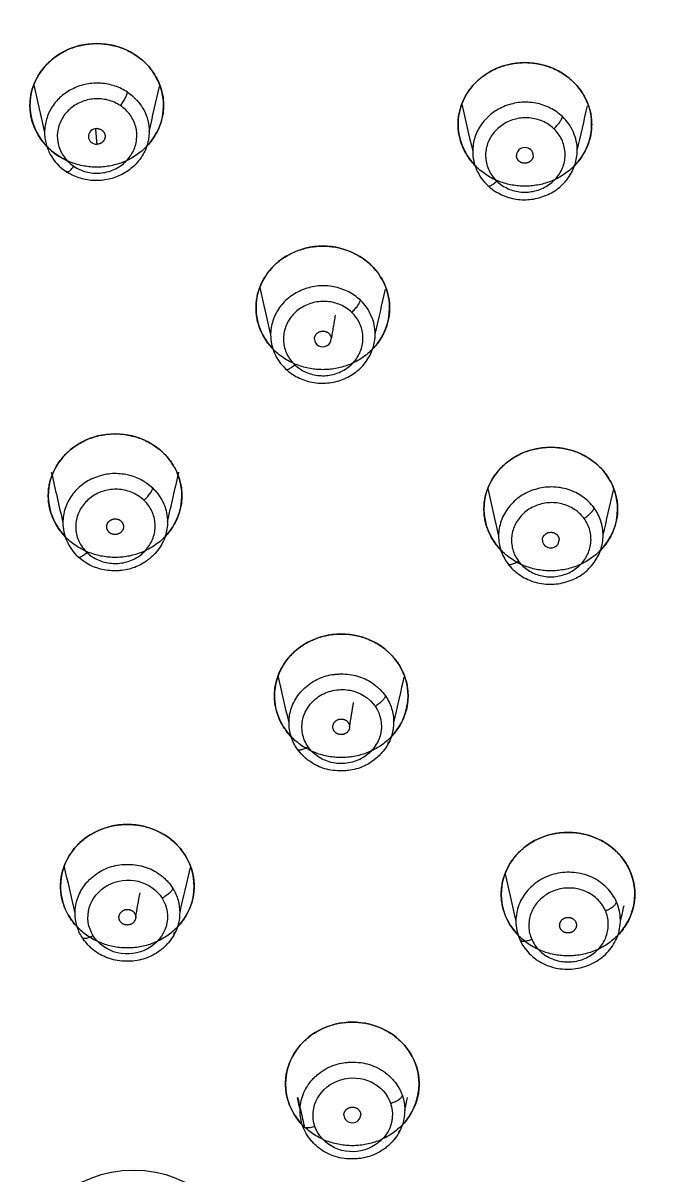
# Model space of a CAD drawing. Header units: millimetres. Extents: x 8883 to 11259, y -10160 to -6800.
# Drawn here: x 9758.93 to 9774.48, y -8367.39 to -8339.94 of the extents above; entities that cross this region are included whole.
import ezdxf

# ---------------------------------------------------------------- set-up
doc = ezdxf.new("R2010")
doc.units = ezdxf.units.MM
doc.layers.add('DIM', color=5, linetype='Continuous', lineweight=13)
doc.styles.add('ARIAL', font='arial.ttf')
doc.dimstyles.get("Standard").update_dxf_attribs({"dimtxt": 15, "dimasz": 15, "dimexe": 0.18, "dimexo": 0.0625, "dimgap": 4, "dimtad": 0, "dimdec": 1, "dimdsep": 46, "dimtxsty": 'ARIAL', "dimcen": 0, "dimclrd": 5, "dimclre": 5, "dimclrt": 5, "dimadec": 0, "dimazin": 0, "dimtfac": 1, "dimtdec": 1, "dimtofl": 0, "dimtmove": 0, "dimatfit": 3, "dimfxl": 1, "dimtolj": 1, "dimtzin": 0, "dimarcsym": 0})

# ---------------------------------------------------------------- blocks, each defined once
blk = doc.blocks.new('*D181')
at = {"layer": 'Defpoints', "color": 0, "transparency": 16777216}
for p in [(9790.112, -8262.466), (9790.112, -8375.129), (9680.114, -8375.98)]:
    blk.add_point(p, dxfattribs=at)
at = {"layer": 'DIM', "color": 5, "lineweight": -2, "transparency": 16777216}
for p, q in [((9680.114, -8375.917), (9680.114, -8262.286)), ((9698.114, -8262.466), (9711.106, -8262.466)), ((9772.112, -8262.466), (9759.12, -8262.466)), ((9790.112, -8375.067), (9790.112, -8262.286))]:
    blk.add_line(p, q, dxfattribs=at)
at = {"layer": 'DIM', "color": 5, "transparency": 16777216}
for points in [[(9698.114, -8259.466), (9698.114, -8265.466), (9680.114, -8262.466)], [(9772.112, -8259.466), (9772.112, -8265.466), (9790.112, -8262.466)]]:
    blk.add_solid(points, dxfattribs=at)
at = {"layer": 'DIM', "color": 5, "transparency": 16777216, "insert": (9735.113, -8262.466), "char_height": 18, "attachment_point": 5, "style": 'ARIAL'}
blk.add_mtext('\\A1;110', dxfattribs=at)
blk = doc.blocks.new('*D185')
at = {"layer": 'Defpoints', "color": 0, "transparency": 16777216}
for p in [(9678.596, -7626.145), (9989.37, -9683.127), (10114.894, -9683.127)]:
    blk.add_point(p, dxfattribs=at)
at = {"layer": 'DIM', "color": 5, "lineweight": -2, "transparency": 16777216}
for p, q in [((9678.658, -7626.145), (10115.074, -7626.145)), ((10114.894, -7644.145), (10114.894, -8614.508)), ((10114.894, -9665.127), (10114.894, -8694.764)), ((9989.433, -9683.127), (10115.074, -9683.127))]:
    blk.add_line(p, q, dxfattribs=at)
at = {"layer": 'DIM', "color": 5, "transparency": 16777216}
for points in [[(10111.894, -7644.145), (10117.894, -7644.145), (10114.894, -7626.145)], [(10111.894, -9665.127), (10117.894, -9665.127), (10114.894, -9683.127)]]:
    blk.add_solid(points, dxfattribs=at)
at = {"layer": 'DIM', "color": 5, "transparency": 16777216, "insert": (10114.894, -8654.636), "char_height": 18, "attachment_point": 5, "rotation": 90, "style": 'ARIAL'}
blk.add_mtext('\\A1;(2280)', dxfattribs=at)

msp = doc.modelspace()

# ---------------------------------------------------------------- linework, layer by layer
at = {"linetype": 'Continuous', "lineweight": 18}
for centre, major_axis, ratio, start_param, end_param in [((9760.693, -8341.907), (1.595, 0), 0.924527, 0, 3.141593), ((9770.914, -8342.361), (1.595, 0), 0.924527, 0, 3.141593), ((9760.693, -8341.907), (1.595, 0), 0.924527, 3.141593, 4.343645), ((9760.693, -8341.907), (1.595, 0), 0.924527, 5.545451, 6.283185), ((9770.914, -8342.361), (1.595, 0), 0.924527, 3.141593, 3.843297), ((9770.914, -8342.361), (1.595, 0), 0.924527, 5.545598, 6.283185), ((9760.693, -8342.648), (-0.2, -0.012), 0.935207, 4.655593, 7.797184), ((9770.914, -8343.102), (-0.199, -0.017), 0.934854, 3.06318, 6.204767), ((9766.09, -8346.742), (1.595, 0), 0.924527, 0, 3.141593), ((9766.09, -8346.742), (1.595, 0), 0.924527, 3.141593, 3.843591), ((9766.09, -8346.742), (1.595, 0), 0.924527, 5.551587, 6.283185), ((9766.09, -8347.483), (-0.199, -0.015), 0.933545, 6.215996, 9.357591), ((9761.131, -8351.225), (1.595, 0), 0.924527, 0, 3.141593), ((9771.533, -8351.544), (1.595, 0), 0.924527, 0, 3.141593), ((9761.131, -8351.225), (1.595, 0), 0.924527, 3.141593, 3.843886), ((9761.131, -8351.225), (1.595, 0), 0.924527, 5.5643, 6.283185), ((9771.533, -8351.544), (1.595, 0), 0.924527, 3.141593, 3.846291), ((9771.533, -8351.544), (1.595, 0), 0.924527, 5.545598, 6.283185), ((9771.533, -8352.285), (-0.199, -0.017), 0.931855, 6.205134, 9.346724), ((9766.53, -8356.002), (1.595, 0), 0.924527, 0, 3.141593), ((9766.53, -8356.002), (1.595, 0), 0.924527, 3.141593, 3.899502), ((9766.53, -8356.002), (1.595, 0), 0.924527, 5.56111, 6.283185), ((9761.423, -8360.548), (1.595, 0), 0.924527, 0, 3.141593), ((9771.945, -8360.737), (1.595, 0), 0.924527, 0, 3.141593), ((9761.423, -8360.548), (1.595, 0), 0.924527, 3.141593, 3.899502), ((9761.423, -8360.548), (1.595, 0), 0.924527, 5.559195, 6.283185), ((9771.945, -8360.737), (1.595, 0), 0.924527, 3.141593, 3.842511), ((9771.945, -8360.737), (1.595, 0), 0.924527, 5.547709, 6.283185), ((9766.795, -8365.268), (1.595, 0), 0.924527, 0, 3.141593), ((9766.795, -8365.268), (1.595, 0), 0.924527, 3.141593, 3.84369), ((9766.795, -8365.268), (1.595, 0), 0.924527, 5.545598, 6.283185), ((9766.795, -8366.009), (-0.199, -0.014), 0.927378, 6.21735, 9.358937)]:
    msp.add_ellipse(centre, major_axis=major_axis, ratio=ratio, start_param=start_param, end_param=end_param, dxfattribs=at)
for points, weights, knots in [([(9759.098, -8341.907), (9759.098, -8340.432), (9760.693, -8340.432), (9762.288, -8340.432), (9762.288, -8341.907)], [1, 0.707107304957, 1, 0.707107304957, 1], [0, 0, 0, 0.5, 0.5, 1, 1, 1]), ([(9769.319, -8342.361), (9769.319, -8340.887), (9770.914, -8340.887), (9772.51, -8340.887), (9772.51, -8342.361)], [1, 0.707106955821, 1, 0.707106781187, 1], [0, 0, 0, 0.5, 0.5, 1, 1, 1]), ([(9762.288, -8341.907), (9762.288, -8343.382), (9760.693, -8343.382), (9759.098, -8343.382), (9759.098, -8341.907)], [1, 0.707106955777, 1, 0.707106781187, 1], [0, 0, 0, 0.5, 0.5, 1, 1, 1]), ([(9772.51, -8342.361), (9772.51, -8343.836), (9770.914, -8343.836), (9769.319, -8343.836), (9769.319, -8342.361)], [1, 0.70710730509, 1, 0.70710730509, 1], [0, 0, 0, 0.5, 0.5, 1, 1, 1]), ([(9760.693, -8342.461), (9760.776, -8342.46), (9760.893, -8342.569), (9760.893, -8342.724), (9760.776, -8342.834), (9760.693, -8342.835)], [1, 0.923879248471, 0.923879248471, 0.923879248471, 0.923880005911, 1], [0, 0, 0, 0.25, 0.500001, 0.750001, 1, 1, 1]), ([(9764.495, -8346.742), (9764.495, -8345.267), (9766.09, -8345.267), (9767.685, -8345.267), (9767.685, -8346.742)], [1, 0.707106781187, 1, 0.707106781187, 1], [0, 0, 0, 0.5, 0.5, 1, 1, 1]), ([(9767.685, -8346.742), (9767.685, -8348.217), (9766.09, -8348.217), (9764.495, -8348.217), (9764.495, -8346.742)], [1, 0.707106781187, 1, 0.707106781187, 1], [0, 0, 0, 0.5, 0.5, 1, 1, 1]), ([(9765.89, -8347.485), (9765.89, -8347.407), (9766.01, -8347.296), (9766.177, -8347.297), (9766.29, -8347.406), (9766.29, -8347.481)], [1, 0.922369618367, 0.922369618367, 0.922369618367, 0.922369618367, 0.993816222937], [0, 0, 0, 0.252567, 0.505134, 0.757701, 1, 1, 1]), ([(9759.535, -8351.225), (9759.535, -8349.75), (9761.131, -8349.75), (9762.726, -8349.75), (9762.726, -8351.225)], [1, 0.707106955733, 1, 0.707106781187, 1], [0, 0, 0, 0.5, 0.5, 1, 1, 1]), ([(9769.937, -8351.544), (9769.937, -8350.069), (9771.533, -8350.069), (9773.128, -8350.069), (9773.128, -8351.544)], [1, 0.707107304825, 1, 0.707107304825, 1], [0, 0, 0, 0.5, 0.5, 1, 1, 1]), ([(9762.726, -8351.225), (9762.726, -8352.699), (9761.131, -8352.699), (9759.535, -8352.699), (9759.535, -8351.225)], [1, 0.707107304825, 1, 0.707107304825, 1], [0, 0, 0, 0.5, 0.5, 1, 1, 1]), ([(9773.128, -8351.544), (9773.128, -8353.019), (9771.533, -8353.019), (9769.937, -8353.019), (9769.937, -8351.544)], [1, 0.707106955733, 1, 0.707106781187, 1], [0, 0, 0, 0.5, 0.5, 1, 1, 1]), ([(9760.931, -8351.967), (9760.931, -8351.781), (9761.131, -8351.779), (9761.33, -8351.777), (9761.331, -8351.964)], [1, 0.707107193676, 1, 0.707106781187, 1], [0, 0, 0, 0.5, 0.5, 1, 1, 1]), ([(9761.331, -8351.964), (9761.331, -8352.042), (9761.211, -8352.153), (9761.044, -8352.151), (9760.931, -8352.042), (9760.931, -8351.967)], [1, 0.922369618367, 0.922369618367, 0.922369618367, 0.922369618367, 0.993816241514], [0, 0, 0, 0.252567, 0.505134, 0.757701, 1, 1, 1]), ([(9764.935, -8356.002), (9764.935, -8354.527), (9766.53, -8354.527), (9768.125, -8354.527), (9768.125, -8356.002)], [1, 0.707107304957, 1, 0.707107304957, 1], [0, 0, 0, 0.5, 0.5, 1, 1, 1]), ([(9768.125, -8356.002), (9768.125, -8357.477), (9766.53, -8357.477), (9764.935, -8357.477), (9764.935, -8356.002)], [1, 0.707106955777, 1, 0.707106781187, 1], [0, 0, 0, 0.5, 0.5, 1, 1, 1]), ([(9766.33, -8356.745), (9766.33, -8356.667), (9766.45, -8356.556), (9766.617, -8356.557), (9766.73, -8356.667), (9766.73, -8356.741)], [1, 0.922369618366, 0.922369618366, 0.922369618366, 0.922369618366, 0.993816062028], [0, 0, 0, 0.252567, 0.505134, 0.757701, 1, 1, 1]), ([(9766.73, -8356.741), (9766.73, -8356.927), (9766.53, -8356.929), (9766.33, -8356.931), (9766.33, -8356.745)], [1, 0.707107358337, 1, 0.707106781187, 1], [0, 0, 0, 0.5, 0.5, 1, 1, 1]), ([(9759.828, -8360.548), (9759.828, -8359.073), (9761.423, -8359.073), (9763.018, -8359.073), (9763.018, -8360.548)], [1, 0.707107304957, 1, 0.707107304957, 1], [0, 0, 0, 0.5, 0.5, 1, 1, 1]), ([(9770.35, -8360.737), (9770.35, -8359.262), (9771.945, -8359.262), (9773.541, -8359.262), (9773.541, -8360.737)], [1, 0.707106781187, 1, 0.707106781187, 1], [0, 0, 0, 0.5, 0.5, 1, 1, 1]), ([(9763.018, -8360.548), (9763.018, -8362.022), (9761.423, -8362.022), (9759.828, -8362.022), (9759.828, -8360.548)], [1, 0.707106955777, 1, 0.707106781187, 1], [0, 0, 0, 0.5, 0.5, 1, 1, 1]), ([(9773.541, -8360.737), (9773.541, -8362.212), (9771.945, -8362.212), (9770.35, -8362.212), (9770.35, -8360.737)], [1, 0.707106781187, 1, 0.707106781187, 1], [0, 0, 0, 0.5, 0.5, 1, 1, 1]), ([(9761.223, -8361.29), (9761.223, -8361.212), (9761.342, -8361.102), (9761.51, -8361.103), (9761.623, -8361.213), (9761.623, -8361.287)], [1, 0.922369618366, 0.922369618366, 0.922369618366, 0.922369618366, 0.99381618374], [0, 0, 0, 0.252567, 0.505134, 0.757701, 1, 1, 1]), ([(9761.623, -8361.287), (9761.623, -8361.473), (9761.423, -8361.474), (9761.223, -8361.476), (9761.223, -8361.29)], [1, 0.707107246676, 1, 0.707106781187, 1], [0, 0, 0, 0.5, 0.5, 1, 1, 1]), ([(9771.745, -8361.48), (9771.745, -8361.294), (9771.945, -8361.292), (9772.145, -8361.29), (9772.145, -8361.476)], [1, 0.707107160473, 1, 0.707106781187, 1], [0, 0, 0, 0.5, 0.5, 1, 1, 1]), ([(9772.145, -8361.476), (9772.145, -8361.553), (9772.026, -8361.664), (9771.859, -8361.664), (9771.745, -8361.555), (9771.745, -8361.48)], [1, 0.922369618366, 0.922369618366, 0.922369618366, 0.922369618366, 0.993816277699], [0, 0, 0, 0.252567, 0.505134, 0.757701, 1, 1, 1]), ([(9765.2, -8365.268), (9765.2, -8363.793), (9766.795, -8363.793), (9768.39, -8363.793), (9768.39, -8365.268)], [1, 0.707107304957, 1, 0.707107304957, 1], [0, 0, 0, 0.5, 0.5, 1, 1, 1]), ([(9768.39, -8365.268), (9768.39, -8366.743), (9766.795, -8366.743), (9765.2, -8366.743), (9765.2, -8365.268)], [1, 0.707106955777, 1, 0.707106781187, 1], [0, 0, 0, 0.5, 0.5, 1, 1, 1]), ([(9766.595, -8366.011), (9766.595, -8365.934), (9766.712, -8365.824), (9766.878, -8365.822), (9766.995, -8365.93), (9766.995, -8366.007)], [1, 0.923879114914, 0.923879114914, 0.923879114914, 0.923880228504, 1], [0, 0, 0, 0.25, 0.500001, 0.750001, 1, 1, 1])]:
    msp.add_rational_spline(points, weights, degree=2, knots=knots, dxfattribs=at)
for points, degree in [([(9759.187, -8341.421), (9759.273, -8341.798), (9759.36, -8342.175), (9759.446, -8342.551)], 3), ([(9761.943, -8342.536), (9762.025, -8342.177), (9762.107, -8341.819), (9762.19, -8341.46)], 3), ([(9761.258, -8341.913), (9761.164, -8341.851), (9760.967, -8341.763), (9760.63, -8341.734), (9760.31, -8341.811), (9760.03, -8341.989), (9759.831, -8342.244), (9759.738, -8342.547), (9759.759, -8342.858), (9759.898, -8343.151), (9760.051, -8343.297), (9760.144, -8343.361)], 3), ([(9760.144, -8343.361), (9760.238, -8343.423), (9760.434, -8343.511), (9760.772, -8343.541), (9761.092, -8343.463), (9761.372, -8343.286), (9761.57, -8343.03), (9761.664, -8342.727), (9761.643, -8342.416), (9761.504, -8342.123), (9761.351, -8341.977), (9761.258, -8341.913)], 3), ([(9771.607, -8342.465), (9771.525, -8342.389), (9771.348, -8342.271), (9771.021, -8342.189), (9770.693, -8342.215), (9770.384, -8342.346), (9770.143, -8342.567), (9769.995, -8342.852), (9769.959, -8343.161), (9770.041, -8343.473), (9770.165, -8343.641), (9770.245, -8343.719)], 3), ([(9770.245, -8343.719), (9770.327, -8343.794), (9770.503, -8343.912), (9770.83, -8343.995), (9771.159, -8343.968), (9771.467, -8343.837), (9771.709, -8343.616), (9771.857, -8343.332), (9771.893, -8343.022), (9771.81, -8342.71), (9771.687, -8342.542), (9771.607, -8342.465)], 3), ([(9766.782, -8346.849), (9766.7, -8346.774), (9766.523, -8346.655), (9766.196, -8346.572), (9765.868, -8346.598), (9765.559, -8346.728), (9765.317, -8346.948), (9765.17, -8347.232), (9765.133, -8347.541), (9765.215, -8347.852), (9765.339, -8348.021), (9765.419, -8348.098)], 3), ([(9765.419, -8348.098), (9765.5, -8348.174), (9765.677, -8348.292), (9766.004, -8348.375), (9766.332, -8348.35), (9766.641, -8348.22), (9766.883, -8347.999), (9767.031, -8347.715), (9767.067, -8347.406), (9766.985, -8347.095), (9766.861, -8346.927), (9766.782, -8346.849)], 3), ([(9766.387, -8346.917), (9766.29, -8347.481)], 1), ([(9761.821, -8351.336), (9761.739, -8351.26), (9761.563, -8351.142), (9761.236, -8351.058), (9760.907, -8351.083), (9760.599, -8351.212), (9760.357, -8351.431), (9760.209, -8351.715), (9760.172, -8352.023), (9760.254, -8352.334), (9760.377, -8352.502), (9760.457, -8352.58)], 3), ([(9760.457, -8352.58), (9760.539, -8352.656), (9760.715, -8352.774), (9761.042, -8352.858), (9761.371, -8352.833), (9761.679, -8352.704), (9761.921, -8352.484), (9762.069, -8352.201), (9762.106, -8351.893), (9762.024, -8351.582), (9761.901, -8351.414), (9761.821, -8351.336)], 3), ([(9772.328, -8351.769), (9772.262, -8351.682), (9772.11, -8351.537), (9771.803, -8351.404), (9771.476, -8351.377), (9771.148, -8351.457), (9770.87, -8351.636), (9770.673, -8351.893), (9770.581, -8352.192), (9770.605, -8352.511), (9770.696, -8352.697), (9770.76, -8352.786)], 3), ([(9770.76, -8352.786), (9770.826, -8352.873), (9770.979, -8353.018), (9771.285, -8353.151), (9771.613, -8353.177), (9771.94, -8353.098), (9772.218, -8352.919), (9772.415, -8352.662), (9772.508, -8352.363), (9772.484, -8352.043), (9772.393, -8351.858), (9772.328, -8351.769)], 3), ([(9765.284, -8356.648), (9765.197, -8356.271), (9765.111, -8355.894), (9765.024, -8355.517)], 3), ([(9768.027, -8355.556), (9767.956, -8355.866), (9767.874, -8356.224), (9767.781, -8356.629)], 3), ([(9766.73, -8356.741), (9766.746, -8356.645), (9766.778, -8356.453), (9766.81, -8356.261), (9766.826, -8356.165)], 3), ([(9767.639, -8357.184), (9767.658, -8357.102)], 1), ([(9762.92, -8360.101), (9762.838, -8360.459), (9762.756, -8360.818), (9762.673, -8361.176)], 3), ([(9770.44, -8360.256), (9770.527, -8360.632), (9770.613, -8361.008), (9770.7, -8361.385)], 3), ([(9761.623, -8361.287), (9761.64, -8361.19), (9761.674, -8360.996), (9761.709, -8360.802), (9761.726, -8360.705)], 3), ([(9772.837, -8361.132), (9772.793, -8361.033), (9772.677, -8360.862), (9772.409, -8360.672), (9772.095, -8360.581), (9771.758, -8360.594), (9771.447, -8360.714), (9771.196, -8360.926), (9771.038, -8361.2), (9770.989, -8361.517), (9771.035, -8361.715), (9771.077, -8361.815)], 3), ([(9762.255, -8360.837), (9762.378, -8361.036), (9762.447, -8361.53), (9761.956, -8362.127), (9761.158, -8362.23), (9760.732, -8361.929), (9760.608, -8361.731)], 3), ([(9773.275, -8361.018), (9773.249, -8361.133), (9773.223, -8361.248), (9773.196, -8361.362)], 3), ([(9771.077, -8361.815), (9771.122, -8361.914), (9771.237, -8362.085), (9771.506, -8362.275), (9771.819, -8362.366), (9772.156, -8362.352), (9772.468, -8362.233), (9772.719, -8362.021), (9772.877, -8361.747), (9772.926, -8361.43), (9772.88, -8361.231), (9772.837, -8361.132)], 3), ([(9770.701, -8361.385), (9770.701, -8361.533), (9770.731, -8361.681), (9770.791, -8361.818)], 3), ([(9762.533, -8361.727), (9762.551, -8361.648)], 1), ([(9770.815, -8361.827), (9770.836, -8361.919)], 1), ([(9765.474, -8365.589), (9765.499, -8365.697), (9765.524, -8365.806), (9765.549, -8365.914)], 3), ([(9765.492, -8365.596), (9765.647, -8366.279)], 1), ([(9768.045, -8365.895), (9768.069, -8365.794), (9768.092, -8365.692), (9768.115, -8365.591)], 3), ([(9767.71, -8365.731), (9767.785, -8365.949), (9767.739, -8366.446), (9767.123, -8366.933), (9766.32, -8366.877), (9765.975, -8366.499), (9765.9, -8366.281)], 3), ([(9767.904, -8366.448), (9767.922, -8366.37)], 1)]:
    msp.add_open_spline(points, degree=degree, dxfattribs=at)
at = {"linetype": 'Continuous', "lineweight": 13}
for points, knots in [([(9761.427, -8341.593), (9761.335, -8341.531), (9761.233, -8341.482), (9761.018, -8341.41), (9760.905, -8341.388), (9760.677, -8341.372), (9760.562, -8341.379), (9760.338, -8341.422), (9760.229, -8341.459), (9760.025, -8341.558), (9759.93, -8341.62), (9759.804, -8341.729), (9759.765, -8341.768), (9759.692, -8341.851), (9759.659, -8341.895), (9759.57, -8342.032), (9759.524, -8342.131), (9759.463, -8342.337), (9759.447, -8342.444), (9759.447, -8342.551)], [0, 0, 0, 0, 0.125, 0.125, 0.25, 0.25, 0.375, 0.375, 0.5, 0.5, 0.625, 0.625, 0.6875, 0.6875, 0.75, 0.75, 0.875, 0.875, 1, 1, 1, 1]), ([(9761.428, -8341.592), (9761.467, -8341.619), (9761.515, -8341.657), (9761.561, -8341.698), (9761.579, -8341.715), (9761.588, -8341.723), (9761.615, -8341.749), (9761.632, -8341.767), (9761.715, -8341.858), (9761.77, -8341.936), (9761.858, -8342.099), (9761.891, -8342.184), (9761.933, -8342.358), (9761.943, -8342.447), (9761.943, -8342.536)], [0, 0, 0, 0, 0.125, 0.15625, 0.15625, 0.1875, 0.1875, 0.25, 0.25, 0.5, 0.5, 0.75, 0.75, 1, 1, 1, 1]), ([(9771.812, -8342.176), (9771.726, -8342.094), (9771.627, -8342.025), (9771.41, -8341.916), (9771.293, -8341.877), (9771.112, -8341.842), (9771.051, -8341.835), (9770.928, -8341.829), (9770.867, -8341.831), (9770.683, -8341.848), (9770.562, -8341.877), (9770.333, -8341.966), (9770.225, -8342.026), (9770.081, -8342.135), (9770.036, -8342.175), (9769.954, -8342.261), (9769.916, -8342.307), (9769.813, -8342.452), (9769.759, -8342.557), (9769.687, -8342.778), (9769.668, -8342.894), (9769.669, -8343.009)], [0, 0, 0, 0, 0.125, 0.125, 0.25, 0.25, 0.3125, 0.3125, 0.375, 0.375, 0.5, 0.5, 0.625, 0.625, 0.6875, 0.6875, 0.75, 0.75, 0.875, 0.875, 1, 1, 1, 1]), ([(9771.607, -8342.465), (9771.63, -8342.443), (9771.668, -8342.405), (9771.715, -8342.349), (9771.747, -8342.307), (9771.774, -8342.267), (9771.801, -8342.218), (9771.81, -8342.19), (9771.812, -8342.176)], [0, 0, 0, 0, 0.24996, 0.375031, 0.500103, 0.625174, 0.750245, 1, 1, 1, 1]), ([(9772.165, -8342.987), (9772.165, -8342.837), (9772.133, -8342.688), (9772.013, -8342.41), (9771.924, -8342.282), (9771.812, -8342.176)], [0, 0, 0, 0, 0.5, 0.5, 1, 1, 1, 1]), ([(9770.022, -8343.815), (9770.024, -8343.826), (9770.034, -8343.838), (9770.064, -8343.837), (9770.093, -8343.827), (9770.128, -8343.809), (9770.18, -8343.775), (9770.22, -8343.741), (9770.245, -8343.719)], [0, 0, 0, 0, 0.249796, 0.374861, 0.499925, 0.624989, 0.750053, 1, 1, 1, 1]), ([(9766.988, -8346.56), (9766.902, -8346.478), (9766.803, -8346.409), (9766.587, -8346.3), (9766.47, -8346.26), (9766.289, -8346.225), (9766.228, -8346.218), (9766.105, -8346.212), (9766.043, -8346.213), (9765.859, -8346.23), (9765.738, -8346.259), (9765.509, -8346.347), (9765.401, -8346.407), (9765.257, -8346.516), (9765.212, -8346.556), (9765.129, -8346.642), (9765.091, -8346.687), (9764.989, -8346.832), (9764.935, -8346.937), (9764.863, -8347.158), (9764.844, -8347.273), (9764.844, -8347.388)], [0, 0, 0, 0, 0.125, 0.125, 0.25, 0.25, 0.3125, 0.3125, 0.375, 0.375, 0.5, 0.5, 0.625, 0.625, 0.6875, 0.6875, 0.75, 0.75, 0.875, 0.875, 1, 1, 1, 1]), ([(9766.782, -8346.849), (9766.805, -8346.828), (9766.843, -8346.79), (9766.891, -8346.734), (9766.923, -8346.692), (9766.95, -8346.651), (9766.977, -8346.602), (9766.986, -8346.574), (9766.988, -8346.56)], [0, 0, 0, 0, 0.249947, 0.375011, 0.500076, 0.62514, 0.750204, 1, 1, 1, 1]), ([(9767.341, -8347.369), (9767.341, -8347.22), (9767.309, -8347.071), (9767.188, -8346.794), (9767.1, -8346.666), (9766.988, -8346.56)], [0, 0, 0, 0, 0.5, 0.5, 1, 1, 1, 1]), ([(9765.197, -8348.193), (9765.199, -8348.205), (9765.209, -8348.216), (9765.238, -8348.215), (9765.268, -8348.206), (9765.303, -8348.188), (9765.354, -8348.154), (9765.394, -8348.121), (9765.419, -8348.098)], [0, 0, 0, 0, 0.249822, 0.374882, 0.499942, 0.625002, 0.750062, 1, 1, 1, 1]), ([(9762.029, -8351.045), (9761.858, -8350.882), (9761.574, -8350.74), (9761.268, -8350.703), (9761.145, -8350.696), (9761.084, -8350.697), (9760.899, -8350.714), (9760.778, -8350.743), (9760.549, -8350.831), (9760.442, -8350.89), (9760.298, -8350.999), (9760.253, -8351.039), (9760.17, -8351.124), (9760.132, -8351.17), (9760.029, -8351.314), (9759.975, -8351.419), (9759.903, -8351.639), (9759.884, -8351.754), (9759.884, -8351.869)], [0, 0, 0, 0, 0.25, 0.3125, 0.3125, 0.375, 0.375, 0.5, 0.5, 0.625, 0.625, 0.6875, 0.6875, 0.75, 0.75, 0.875, 0.875, 1, 1, 1, 1]), ([(9761.821, -8351.336), (9761.845, -8351.314), (9761.883, -8351.276), (9761.931, -8351.22), (9761.963, -8351.178), (9761.99, -8351.137), (9762.011, -8351.1), (9762.024, -8351.069), (9762.028, -8351.052), (9762.029, -8351.045)], [0, 0, 0, 0, 0.249935, 0.374994, 0.500052, 0.625111, 0.75017, 0.875228, 1, 1, 1, 1]), ([(9762.029, -8351.045), (9762.043, -8351.059), (9762.058, -8351.074), (9762.086, -8351.103), (9762.126, -8351.148), (9762.162, -8351.194), (9762.229, -8351.29), (9762.266, -8351.357), (9762.325, -8351.494), (9762.346, -8351.565), (9762.374, -8351.708), (9762.381, -8351.781), (9762.381, -8351.853)], [0, 0, 0, 0, 0.0625, 0.0625, 0.125, 0.25, 0.25, 0.5, 0.5, 0.75, 0.75, 1, 1, 1, 1]), ([(9772.566, -8351.515), (9772.491, -8351.414), (9772.399, -8351.325), (9772.189, -8351.177), (9772.071, -8351.119), (9771.884, -8351.059), (9771.82, -8351.044), (9771.69, -8351.023), (9771.624, -8351.018), (9771.426, -8351.017), (9771.293, -8351.036), (9771.04, -8351.111), (9770.92, -8351.166), (9770.704, -8351.311), (9770.609, -8351.399), (9770.453, -8351.6), (9770.391, -8351.711), (9770.328, -8351.887), (9770.313, -8351.947), (9770.292, -8352.068), (9770.287, -8352.13), (9770.287, -8352.192)], [0, 0, 0, 0, 0.125, 0.125, 0.25, 0.25, 0.3125, 0.3125, 0.375, 0.375, 0.5, 0.5, 0.625, 0.625, 0.75, 0.75, 0.875, 0.875, 0.9375, 0.9375, 1, 1, 1, 1]), ([(9772.328, -8351.769), (9772.356, -8351.751), (9772.399, -8351.72), (9772.454, -8351.672), (9772.491, -8351.635), (9772.522, -8351.6), (9772.553, -8351.555), (9772.564, -8351.529), (9772.566, -8351.515)], [0, 0, 0, 0, 0.249941, 0.375003, 0.500064, 0.625126, 0.750187, 1, 1, 1, 1]), ([(9772.783, -8352.17), (9772.782, -8352.054), (9772.764, -8351.937), (9772.69, -8351.716), (9772.636, -8351.61), (9772.566, -8351.515)], [0, 0, 0, 0, 0.5, 0.5, 1, 1, 1, 1]), ([(9760.236, -8352.674), (9760.237, -8352.679), (9760.241, -8352.689), (9760.255, -8352.696), (9760.277, -8352.696), (9760.307, -8352.687), (9760.341, -8352.669), (9760.393, -8352.635), (9760.433, -8352.602), (9760.457, -8352.58)], [0, 0, 0, 0, 0.12479, 0.249846, 0.374902, 0.499958, 0.625014, 0.75007, 1, 1, 1, 1]), ([(9770.504, -8352.843), (9770.507, -8352.855), (9770.518, -8352.868), (9770.552, -8352.872), (9770.586, -8352.868), (9770.626, -8352.856), (9770.686, -8352.831), (9770.732, -8352.804), (9770.76, -8352.786)], [0, 0, 0, 0, 0.249827, 0.374886, 0.499945, 0.625004, 0.750064, 1, 1, 1, 1]), ([(9767.585, -8356.005), (9767.583, -8356.012), (9767.579, -8356.028), (9767.563, -8356.056), (9767.539, -8356.089), (9767.508, -8356.124), (9767.469, -8356.16), (9767.413, -8356.206), (9767.369, -8356.236), (9767.341, -8356.253)], [0, 0, 0, 0, 0.124763, 0.249823, 0.374883, 0.499943, 0.625003, 0.750063, 1, 1, 1, 1]), ([(9767.586, -8356.004), (9767.619, -8356.052), (9767.648, -8356.101), (9767.697, -8356.203), (9767.718, -8356.254), (9767.75, -8356.36), (9767.762, -8356.413), (9767.777, -8356.521), (9767.781, -8356.575), (9767.781, -8356.629)], [0, 0, 0, 0, 0.25, 0.25, 0.5, 0.5, 0.75, 0.75, 1, 1, 1, 1]), ([(9765.74, -8357.22), (9765.711, -8357.238), (9765.664, -8357.263), (9765.604, -8357.286), (9765.563, -8357.297), (9765.529, -8357.3), (9765.503, -8357.296), (9765.486, -8357.285), (9765.481, -8357.275), (9765.48, -8357.269)], [0, 0, 0, 0, 0.249936, 0.374995, 0.500054, 0.625113, 0.750172, 0.875232, 1, 1, 1, 1]), ([(9760.177, -8361.192), (9760.177, -8361.131), (9760.181, -8361.069), (9760.201, -8360.947), (9760.217, -8360.887), (9760.258, -8360.768), (9760.284, -8360.71), (9760.348, -8360.598), (9760.385, -8360.544), (9760.448, -8360.466), (9760.471, -8360.441), (9760.507, -8360.404), (9760.519, -8360.392), (9760.544, -8360.368), (9760.557, -8360.357), (9760.621, -8360.3), (9760.782, -8360.178), (9761.023, -8360.074), (9761.256, -8360.034), (9761.361, -8360.028), (9761.414, -8360.027), (9761.432, -8360.027), (9761.467, -8360.027), (9761.627, -8360.032), (9761.907, -8360.087), (9762.163, -8360.233), (9762.291, -8360.344), (9762.328, -8360.379), (9762.341, -8360.391), (9762.365, -8360.416), (9762.376, -8360.428), (9762.433, -8360.49), (9762.473, -8360.543), (9762.508, -8360.598)], [0, 0, 0, 0, 0.0625, 0.0625, 0.125, 0.125, 0.1875, 0.1875, 0.25, 0.25, 0.28125, 0.28125, 0.296875, 0.296875, 0.3125, 0.3125, 0.375, 0.5, 0.5625, 0.59375, 0.59375, 0.609375, 0.609375, 0.625, 0.75, 0.875, 0.90625, 0.90625, 0.921875, 0.921875, 0.9375, 0.9375, 1, 1, 1, 1]), ([(9773.105, -8360.927), (9773.051, -8360.804), (9772.973, -8360.691), (9772.782, -8360.494), (9772.668, -8360.411), (9772.48, -8360.317), (9772.414, -8360.291), (9772.278, -8360.251), (9772.208, -8360.236), (9771.996, -8360.208), (9771.85, -8360.212), (9771.639, -8360.251), (9771.57, -8360.27), (9771.436, -8360.318), (9771.371, -8360.348), (9771.187, -8360.453), (9771.077, -8360.542), (9770.939, -8360.697), (9770.898, -8360.752), (9770.827, -8360.868), (9770.797, -8360.929), (9770.725, -8361.118), (9770.701, -8361.251), (9770.701, -8361.385)], [0, 0, 0, 0, 0.125, 0.125, 0.25, 0.25, 0.3125, 0.3125, 0.375, 0.375, 0.5, 0.5, 0.5625, 0.5625, 0.625, 0.625, 0.75, 0.75, 0.8125, 0.8125, 0.875, 0.875, 1, 1, 1, 1]), ([(9762.508, -8360.598), (9762.564, -8360.687), (9762.606, -8360.782), (9762.661, -8360.977), (9762.674, -8361.077), (9762.673, -8361.176)], [0, 0, 0, 0, 0.5, 0.5, 1, 1, 1, 1]), ([(9767.989, -8365.545), (9768.008, -8365.602), (9768.023, -8365.66), (9768.041, -8365.777), (9768.046, -8365.836), (9768.045, -8365.895)], [0, 0, 0, 0, 0.5, 0.5, 1, 1, 1, 1])]:
    msp.add_open_spline(points, degree=3, knots=knots, dxfattribs=at)
at = {"linetype": 'Continuous', "lineweight": 18}
for points, knots in [([(9761.258, -8341.913), (9761.278, -8341.888), (9761.308, -8341.844), (9761.347, -8341.782), (9761.374, -8341.735), (9761.396, -8341.69), (9761.418, -8341.638), (9761.425, -8341.608), (9761.427, -8341.593)], [0, 0, 0, 0, 0.249948, 0.375013, 0.500079, 0.625144, 0.750209, 1, 1, 1, 1]), ([(9759.447, -8342.551), (9759.447, -8342.597), (9759.449, -8342.642), (9759.461, -8342.733), (9759.47, -8342.778), (9759.504, -8342.911), (9759.539, -8342.997), (9759.674, -8343.24), (9759.804, -8343.383), (9759.962, -8343.489)], [0, 0, 0, 0, 0.125, 0.125, 0.25, 0.25, 0.5, 0.5, 1, 1, 1, 1]), ([(9761.943, -8342.536), (9761.943, -8342.642), (9761.927, -8342.749), (9761.864, -8342.954), (9761.818, -8343.053), (9761.698, -8343.235), (9761.624, -8343.318), (9761.456, -8343.463), (9761.362, -8343.525), (9761.158, -8343.622), (9761.049, -8343.658), (9760.825, -8343.701), (9760.71, -8343.708), (9760.482, -8343.693), (9760.37, -8343.671), (9760.156, -8343.599), (9760.054, -8343.55), (9759.962, -8343.489)], [0, 0, 0, 0, 0.125, 0.125, 0.25, 0.25, 0.375, 0.375, 0.5, 0.5, 0.625, 0.625, 0.75, 0.75, 0.875, 0.875, 1, 1, 1, 1]), ([(9769.669, -8343.009), (9769.669, -8343.158), (9769.701, -8343.306), (9769.822, -8343.582), (9769.91, -8343.709), (9770.022, -8343.815)], [0, 0, 0, 0, 0.5, 0.5, 1, 1, 1, 1]), ([(9770.022, -8343.815), (9770.107, -8343.897), (9770.207, -8343.966), (9770.423, -8344.074), (9770.54, -8344.114), (9770.721, -8344.148), (9770.782, -8344.156), (9770.905, -8344.162), (9770.966, -8344.16), (9771.15, -8344.143), (9771.271, -8344.114), (9771.499, -8344.026), (9771.607, -8343.966), (9771.751, -8343.857), (9771.796, -8343.817), (9771.878, -8343.732), (9771.916, -8343.686), (9772.019, -8343.542), (9772.073, -8343.437), (9772.146, -8343.216), (9772.165, -8343.102), (9772.165, -8342.987)], [0, 0, 0, 0, 0.125, 0.125, 0.25, 0.25, 0.3125, 0.3125, 0.375, 0.375, 0.5, 0.5, 0.625, 0.625, 0.6875, 0.6875, 0.75, 0.75, 0.875, 0.875, 1, 1, 1, 1]), ([(9759.962, -8343.489), (9759.964, -8343.5), (9759.972, -8343.51), (9759.996, -8343.505), (9760.02, -8343.491), (9760.049, -8343.468), (9760.091, -8343.426), (9760.124, -8343.387), (9760.144, -8343.361)], [0, 0, 0, 0, 0.249828, 0.374887, 0.499946, 0.625005, 0.750064, 1, 1, 1, 1]), ([(9764.844, -8347.388), (9764.845, -8347.537), (9764.877, -8347.685), (9764.997, -8347.961), (9765.085, -8348.087), (9765.197, -8348.193)], [0, 0, 0, 0, 0.5, 0.5, 1, 1, 1, 1]), ([(9765.197, -8348.193), (9765.282, -8348.275), (9765.382, -8348.344), (9765.598, -8348.453), (9765.715, -8348.493), (9765.896, -8348.528), (9765.957, -8348.535), (9766.08, -8348.541), (9766.141, -8348.54), (9766.325, -8348.523), (9766.446, -8348.494), (9766.675, -8348.406), (9766.782, -8348.347), (9766.926, -8348.238), (9766.971, -8348.198), (9767.054, -8348.113), (9767.092, -8348.067), (9767.195, -8347.924), (9767.248, -8347.818), (9767.321, -8347.598), (9767.341, -8347.484), (9767.341, -8347.369)], [0, 0, 0, 0, 0.125, 0.125, 0.25, 0.25, 0.3125, 0.3125, 0.375, 0.375, 0.5, 0.5, 0.625, 0.625, 0.6875, 0.6875, 0.75, 0.75, 0.875, 0.875, 1, 1, 1, 1]), ([(9759.884, -8351.869), (9759.884, -8352.017), (9759.917, -8352.166), (9760.037, -8352.441), (9760.125, -8352.568), (9760.236, -8352.674)], [0, 0, 0, 0, 0.5, 0.5, 1, 1, 1, 1]), ([(9762.381, -8351.853), (9762.381, -8351.909), (9762.377, -8351.965), (9762.36, -8352.077), (9762.347, -8352.132), (9762.312, -8352.241), (9762.291, -8352.294), (9762.238, -8352.398), (9762.207, -8352.449), (9762.137, -8352.546), (9762.098, -8352.592), (9762.043, -8352.648), (9762.032, -8352.659), (9762.009, -8352.68), (9761.997, -8352.691), (9761.962, -8352.722), (9761.842, -8352.82), (9761.607, -8352.952), (9761.341, -8353.011), (9761.182, -8353.018), (9761.134, -8353.019), (9761.117, -8353.019), (9761.085, -8353.018), (9761.005, -8353.016), (9760.679, -8352.979), (9760.416, -8352.845), (9760.236, -8352.674)], [0, 0, 0, 0, 0.0625, 0.0625, 0.125, 0.125, 0.1875, 0.1875, 0.25, 0.25, 0.3125, 0.3125, 0.328125, 0.328125, 0.34375, 0.34375, 0.375, 0.5, 0.625, 0.65625, 0.65625, 0.671875, 0.671875, 0.6875, 0.75, 1, 1, 1, 1]), ([(9770.287, -8352.192), (9770.288, -8352.307), (9770.307, -8352.423), (9770.38, -8352.643), (9770.434, -8352.748), (9770.504, -8352.843)], [0, 0, 0, 0, 0.5, 0.5, 1, 1, 1, 1]), ([(9770.504, -8352.843), (9770.579, -8352.944), (9770.671, -8353.033), (9770.882, -8353.181), (9770.999, -8353.239), (9771.186, -8353.299), (9771.25, -8353.314), (9771.38, -8353.335), (9771.446, -8353.34), (9771.644, -8353.341), (9771.777, -8353.322), (9772.029, -8353.247), (9772.15, -8353.192), (9772.365, -8353.048), (9772.46, -8352.959), (9772.616, -8352.76), (9772.678, -8352.649), (9772.741, -8352.474), (9772.757, -8352.414), (9772.778, -8352.293), (9772.783, -8352.231), (9772.783, -8352.17)], [0, 0, 0, 0, 0.125, 0.125, 0.25, 0.25, 0.3125, 0.3125, 0.375, 0.375, 0.5, 0.5, 0.625, 0.625, 0.75, 0.75, 0.875, 0.875, 0.9375, 0.9375, 1, 1, 1, 1]), ([(9765.284, -8356.648), (9765.284, -8356.588), (9765.288, -8356.527), (9765.308, -8356.407), (9765.322, -8356.347), (9765.363, -8356.231), (9765.388, -8356.173), (9765.449, -8356.062), (9765.486, -8356.008), (9765.547, -8355.931), (9765.58, -8355.894), (9765.616, -8355.857), (9765.64, -8355.834), (9765.652, -8355.822), (9765.715, -8355.765), (9765.871, -8355.643), (9766.105, -8355.536), (9766.332, -8355.492), (9766.451, -8355.482), (9766.504, -8355.481), (9766.539, -8355.48), (9766.557, -8355.48), (9766.713, -8355.484), (9766.975, -8355.527), (9767.231, -8355.66), (9767.373, -8355.774), (9767.41, -8355.807), (9767.435, -8355.83), (9767.447, -8355.842), (9767.506, -8355.902), (9767.548, -8355.952), (9767.586, -8356.004)], [0, 0, 0, 0, 0.0625, 0.0625, 0.125, 0.125, 0.1875, 0.1875, 0.25, 0.25, 0.28125, 0.296875, 0.296875, 0.3125, 0.3125, 0.375, 0.5, 0.5625, 0.59375, 0.609375, 0.609375, 0.625, 0.625, 0.75, 0.875, 0.90625, 0.921875, 0.921875, 0.9375, 0.9375, 1, 1, 1, 1]), ([(9765.74, -8357.22), (9765.673, -8357.124), (9765.583, -8356.904), (9765.588, -8356.551), (9765.743, -8356.226), (9766.016, -8355.977), (9766.371, -8355.847), (9766.877, -8355.849), (9767.207, -8356.06), (9767.341, -8356.253)], [0, 0, 0, 0, 0.125, 0.25, 0.375, 0.5, 0.625, 0.75, 1, 1, 1, 1]), ([(9767.341, -8356.253), (9767.474, -8356.446), (9767.544, -8356.815), (9767.337, -8357.247), (9767.065, -8357.497), (9766.71, -8357.626), (9766.33, -8357.625), (9765.983, -8357.484), (9765.807, -8357.317), (9765.74, -8357.22)], [0, 0, 0, 0, 0.25, 0.375, 0.5, 0.625, 0.75, 0.875, 1, 1, 1, 1]), ([(9765.479, -8357.27), (9765.446, -8357.223), (9765.417, -8357.174), (9765.368, -8357.073), (9765.347, -8357.021), (9765.315, -8356.916), (9765.303, -8356.863), (9765.288, -8356.756), (9765.284, -8356.702), (9765.284, -8356.648)], [0, 0, 0, 0, 0.25, 0.25, 0.5, 0.5, 0.75, 0.75, 1, 1, 1, 1]), ([(9767.781, -8356.629), (9767.781, -8356.69), (9767.776, -8356.75), (9767.756, -8356.871), (9767.741, -8356.931), (9767.701, -8357.048), (9767.675, -8357.105), (9767.613, -8357.216), (9767.577, -8357.27), (9767.514, -8357.347), (9767.482, -8357.385), (9767.446, -8357.421), (9767.421, -8357.444), (9767.409, -8357.456), (9767.346, -8357.513), (9767.19, -8357.634), (9766.956, -8357.74), (9766.728, -8357.784), (9766.609, -8357.793), (9766.556, -8357.795), (9766.521, -8357.795), (9766.504, -8357.795), (9766.347, -8357.791), (9766.086, -8357.748), (9765.831, -8357.614), (9765.69, -8357.5), (9765.653, -8357.467), (9765.629, -8357.444), (9765.617, -8357.432), (9765.558, -8357.373), (9765.516, -8357.322), (9765.479, -8357.27)], [0, 0, 0, 0, 0.0625, 0.0625, 0.125, 0.125, 0.1875, 0.1875, 0.25, 0.25, 0.28125, 0.296875, 0.296875, 0.3125, 0.3125, 0.375, 0.5, 0.5625, 0.59375, 0.609375, 0.609375, 0.625, 0.625, 0.75, 0.875, 0.90625, 0.921875, 0.921875, 0.9375, 0.9375, 1, 1, 1, 1]), ([(9760.608, -8361.731), (9760.485, -8361.532), (9760.416, -8361.038), (9760.907, -8360.441), (9761.706, -8360.337), (9762.131, -8360.638), (9762.255, -8360.837)], [0, 0, 0, 0, 0.25, 0.5, 0.75, 1, 1, 1, 1]), ([(9762.507, -8360.598), (9762.506, -8360.605), (9762.501, -8360.621), (9762.485, -8360.649), (9762.46, -8360.681), (9762.427, -8360.715), (9762.388, -8360.749), (9762.329, -8360.793), (9762.283, -8360.821), (9762.255, -8360.837)], [0, 0, 0, 0, 0.124784, 0.249841, 0.374898, 0.499955, 0.625012, 0.750069, 1, 1, 1, 1]), ([(9772.837, -8361.132), (9772.868, -8361.12), (9772.917, -8361.097), (9772.979, -8361.061), (9773.02, -8361.032), (9773.055, -8361.003), (9773.09, -8360.965), (9773.102, -8360.941), (9773.105, -8360.927)], [0, 0, 0, 0, 0.249928, 0.374984, 0.500039, 0.625094, 0.750149, 1, 1, 1, 1]), ([(9760.341, -8361.768), (9760.285, -8361.679), (9760.244, -8361.585), (9760.189, -8361.391), (9760.176, -8361.291), (9760.177, -8361.192)], [0, 0, 0, 0, 0.5, 0.5, 1, 1, 1, 1]), ([(9762.673, -8361.176), (9762.673, -8361.238), (9762.668, -8361.299), (9762.648, -8361.422), (9762.632, -8361.482), (9762.59, -8361.601), (9762.564, -8361.659), (9762.5, -8361.772), (9762.462, -8361.826), (9762.398, -8361.904), (9762.375, -8361.929), (9762.339, -8361.966), (9762.327, -8361.978), (9762.302, -8362.002), (9762.238, -8362.06), (9762.064, -8362.191), (9761.824, -8362.294), (9761.59, -8362.333), (9761.485, -8362.339), (9761.431, -8362.34), (9761.413, -8362.34), (9761.378, -8362.34), (9761.219, -8362.335), (9760.94, -8362.279), (9760.685, -8362.133), (9760.557, -8362.022), (9760.52, -8361.986), (9760.508, -8361.974), (9760.484, -8361.95), (9760.472, -8361.938), (9760.416, -8361.875), (9760.376, -8361.823), (9760.341, -8361.768)], [0, 0, 0, 0, 0.0625, 0.0625, 0.125, 0.125, 0.1875, 0.1875, 0.25, 0.25, 0.28125, 0.28125, 0.296875, 0.296875, 0.3125, 0.375, 0.5, 0.5625, 0.59375, 0.59375, 0.609375, 0.609375, 0.625, 0.75, 0.875, 0.90625, 0.90625, 0.921875, 0.921875, 0.9375, 0.9375, 1, 1, 1, 1]), ([(9770.791, -8361.818), (9770.845, -8361.941), (9770.923, -8362.054), (9771.114, -8362.251), (9771.228, -8362.334), (9771.416, -8362.428), (9771.482, -8362.454), (9771.618, -8362.495), (9771.688, -8362.509), (9771.901, -8362.537), (9772.046, -8362.533), (9772.257, -8362.494), (9772.327, -8362.475), (9772.46, -8362.427), (9772.525, -8362.397), (9772.709, -8362.293), (9772.819, -8362.203), (9772.956, -8362.049), (9772.997, -8361.993), (9773.068, -8361.878), (9773.098, -8361.817), (9773.171, -8361.629), (9773.195, -8361.495), (9773.195, -8361.362)], [0, 0, 0, 0, 0.125, 0.125, 0.25, 0.25, 0.3125, 0.3125, 0.375, 0.375, 0.5, 0.5, 0.5625, 0.5625, 0.625, 0.625, 0.75, 0.75, 0.8125, 0.8125, 0.875, 0.875, 1, 1, 1, 1]), ([(9760.608, -8361.731), (9760.579, -8361.747), (9760.531, -8361.769), (9760.469, -8361.79), (9760.427, -8361.799), (9760.392, -8361.8), (9760.366, -8361.795), (9760.349, -8361.784), (9760.344, -8361.773), (9760.343, -8361.768)], [0, 0, 0, 0, 0.249931, 0.374988, 0.500046, 0.625103, 0.75016, 0.875217, 1, 1, 1, 1]), ([(9770.791, -8361.818), (9770.794, -8361.83), (9770.807, -8361.846), (9770.845, -8361.857), (9770.882, -8361.86), (9770.928, -8361.857), (9770.994, -8361.844), (9771.045, -8361.828), (9771.077, -8361.815)], [0, 0, 0, 0, 0.249844, 0.374901, 0.499957, 0.625013, 0.75007, 1, 1, 1, 1]), ([(9765.549, -8365.914), (9765.548, -8365.848), (9765.554, -8365.781), (9765.578, -8365.649), (9765.596, -8365.584), (9765.645, -8365.456), (9765.676, -8365.394), (9765.751, -8365.274), (9765.794, -8365.217), (9765.857, -8365.149), (9765.87, -8365.135), (9765.896, -8365.109), (9765.91, -8365.096), (9765.951, -8365.058), (9766.035, -8364.987), (9766.245, -8364.851), (9766.482, -8364.774), (9766.687, -8364.752), (9766.744, -8364.75), (9766.782, -8364.749), (9766.802, -8364.749), (9766.898, -8364.75), (9767.122, -8364.769), (9767.389, -8364.863), (9767.581, -8364.996), (9767.651, -8365.055), (9767.678, -8365.08), (9767.692, -8365.093), (9767.732, -8365.131), (9767.757, -8365.158), (9767.828, -8365.241), (9767.869, -8365.298), (9767.939, -8365.419), (9767.967, -8365.481), (9767.989, -8365.545)], [0, 0, 0, 0, 0.0625, 0.0625, 0.125, 0.125, 0.1875, 0.1875, 0.25, 0.25, 0.265625, 0.265625, 0.28125, 0.28125, 0.3125, 0.375, 0.5, 0.53125, 0.546875, 0.546875, 0.5625, 0.5625, 0.625, 0.75, 0.8125, 0.828125, 0.828125, 0.84375, 0.84375, 0.875, 0.875, 0.9375, 0.9375, 1, 1, 1, 1]), ([(9765.9, -8366.281), (9765.825, -8366.062), (9765.871, -8365.565), (9766.488, -8365.078), (9767.29, -8365.135), (9767.635, -8365.512), (9767.71, -8365.731)], [0, 0, 0, 0, 0.25, 0.5, 0.75, 1, 1, 1, 1]), ([(9767.71, -8365.731), (9767.742, -8365.721), (9767.793, -8365.703), (9767.856, -8365.671), (9767.9, -8365.645), (9767.936, -8365.618), (9767.963, -8365.591), (9767.98, -8365.567), (9767.986, -8365.552), (9767.987, -8365.545)], [0, 0, 0, 0, 0.249919, 0.37497, 0.500021, 0.625072, 0.750123, 0.875174, 1, 1, 1, 1]), ([(9765.605, -8366.263), (9765.586, -8366.206), (9765.572, -8366.148), (9765.553, -8366.032), (9765.549, -8365.973), (9765.549, -8365.914)], [0, 0, 0, 0, 0.5, 0.5, 1, 1, 1, 1]), ([(9768.045, -8365.895), (9768.045, -8365.962), (9768.04, -8366.028), (9768.016, -8366.161), (9767.997, -8366.226), (9767.948, -8366.354), (9767.917, -8366.416), (9767.841, -8366.536), (9767.797, -8366.594), (9767.735, -8366.661), (9767.722, -8366.675), (9767.695, -8366.701), (9767.681, -8366.714), (9767.64, -8366.752), (9767.556, -8366.823), (9767.345, -8366.959), (9767.108, -8367.035), (9766.903, -8367.056), (9766.846, -8367.059), (9766.807, -8367.06), (9766.788, -8367.06), (9766.691, -8367.059), (9766.468, -8367.039), (9766.202, -8366.944), (9766.011, -8366.811), (9765.941, -8366.752), (9765.914, -8366.727), (9765.9, -8366.714), (9765.86, -8366.675), (9765.835, -8366.649), (9765.765, -8366.566), (9765.724, -8366.509), (9765.655, -8366.389), (9765.627, -8366.326), (9765.605, -8366.263)], [0, 0, 0, 0, 0.0625, 0.0625, 0.125, 0.125, 0.1875, 0.1875, 0.25, 0.25, 0.265625, 0.265625, 0.28125, 0.28125, 0.3125, 0.375, 0.5, 0.53125, 0.546875, 0.546875, 0.5625, 0.5625, 0.625, 0.75, 0.8125, 0.828125, 0.828125, 0.84375, 0.84375, 0.875, 0.875, 0.9375, 0.9375, 1, 1, 1, 1]), ([(9765.607, -8366.262), (9765.608, -8366.268), (9765.614, -8366.28), (9765.633, -8366.295), (9765.662, -8366.305), (9765.7, -8366.311), (9765.747, -8366.311), (9765.814, -8366.303), (9765.867, -8366.291), (9765.9, -8366.281)], [0, 0, 0, 0, 0.124815, 0.249867, 0.37492, 0.499972, 0.625025, 0.750077, 1, 1, 1, 1]), ([(9764.195, -8369.759), (9764.195, -8368.422), (9763.014, -8367.333), (9760.126, -8367.332), (9758.945, -8368.416), (9758.945, -8369.759)], [0, 0, 0, 0, 0.5, 0.5, 1, 1, 1, 1])]:
    msp.add_open_spline(points, degree=3, knots=knots, dxfattribs=at)
at = {"linetype": 'Continuous', "lineweight": 13}
for points, degree in [([(9769.409, -8341.876), (9769.495, -8342.253), (9769.582, -8342.631), (9769.669, -8343.009)], 3), ([(9772.165, -8342.987), (9772.247, -8342.63), (9772.329, -8342.272), (9772.411, -8341.915)], 3), ([(9760.663, -8342.466), (9760.693, -8342.835)], 1), ([(9764.584, -8346.257), (9764.671, -8346.634), (9764.758, -8347.011), (9764.844, -8347.388)], 3), ([(9767.341, -8347.369), (9767.423, -8347.011), (9767.505, -8346.653), (9767.587, -8346.295)], 3), ([(9759.607, -8350.661), (9759.699, -8351.064), (9759.792, -8351.466), (9759.884, -8351.869)], 3), ([(9762.381, -8351.853), (9762.472, -8351.456), (9762.563, -8351.059), (9762.654, -8350.661)], 3), ([(9770.027, -8351.059), (9770.113, -8351.436), (9770.2, -8351.814), (9770.287, -8352.192)], 3), ([(9772.783, -8352.17), (9772.865, -8351.812), (9772.947, -8351.455), (9773.03, -8351.097)], 3), ([(9760.177, -8361.192), (9760.09, -8360.815), (9760.004, -8360.439), (9759.917, -8360.062)], 3), ([(9773.195, -8361.362), (9773.195, -8361.213), (9773.165, -8361.064), (9773.105, -8360.927)], 3)]:
    msp.add_open_spline(points, degree=degree, dxfattribs=at)
at = {"linetype": 'Continuous', "lineweight": 18}
for points, weights in [([(9771.114, -8343.1), (9771.114, -8343.177), (9770.997, -8343.288), (9770.832, -8343.29), (9770.715, -8343.182), (9770.714, -8343.104)], [1, 0.923879395769, 0.923879395769, 0.923879395769, 0.923879395769, 1]), ([(9771.333, -8352.287), (9771.333, -8352.21), (9771.45, -8352.1), (9771.615, -8352.098), (9771.732, -8352.205), (9771.732, -8352.283)], [1, 0.923879420009, 0.923879420009, 0.923879420009, 0.923879420009, 1])]:
    msp.add_rational_spline(points, weights, degree=2, dxfattribs=at)

# ---------------------------------------------------------------- dimensions: what is measured, and where the dimension line sits
at = {"layer": 'DIM', "color": 3}
dim = msp.add_linear_dim(base=(10114.894, -9683.127), p1=(9678.596, -7626.145), p2=(9989.37, -9683.127), angle=90, text='(2280)', dimstyle='Standard', override={"dimtxt": 18, "dimasz": 18, "dimgap": 5}, dxfattribs=at)
dim.commit()
dim.dimension.update_dxf_attribs({"geometry": '*D185', "text_midpoint": (10114.894, -8654.636)})
dim = msp.add_linear_dim(base=(9790.112, -8262.466), p1=(9680.114, -8375.98), p2=(9790.112, -8375.129), dimstyle='Standard', override={"dimtxt": 18, "dimasz": 18, "dimgap": 5}, dxfattribs=at)
dim.commit()
dim.dimension.update_dxf_attribs({"geometry": '*D181', "text_midpoint": (9735.113, -8262.466)})

doc.saveas('drawing.dxf')
